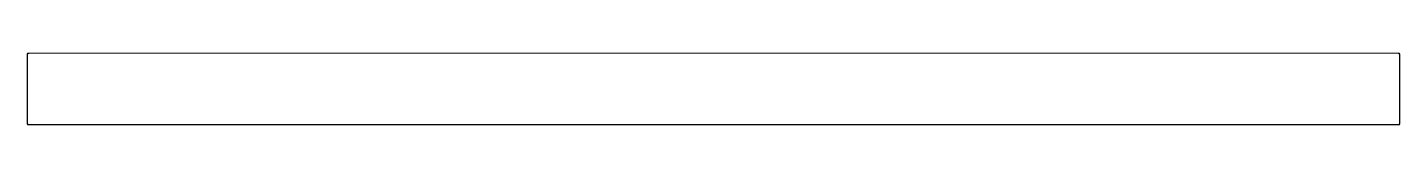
# Paper-space layout 'Layout1' of a CAD drawing. Header units: millimetres. Extents: x 0 to 257, y 91 to 104.
# The model-space entities are those that its viewports show. They can reach past a viewport. Long polylines and large blocks are cut down to what shows.
import ezdxf

# ---------------------------------------------------------------- set-up
doc = ezdxf.new("R2010")
doc.units = ezdxf.units.MM
doc.header["$LTSCALE"] = 10
doc.layers.add('MEMBERS', color=5, linetype='Continuous')

msp = doc.modelspace()

# ---------------------------------------------------------------- linework, layer by layer
at = {"layer": 'MEMBERS', "color": 3, "linetype": 'Continuous'}
for p, q in [((0, -2433), (11, -2425)), ((0, -3118), (0, -2433)), ((11, -2425), (13368, -2425)), ((13368, -2425), (13379, -2433)), ((13379, -2433), (13379, -3118)), ((11, -3125), (0, -3118)), ((13368, -3125), (11, -3125)), ((13379, -3118), (13368, -3125))]:
    msp.add_line(p, q, dxfattribs=at)

psp = doc.layouts.get("Layout1")

# ---------------------------------------------------------------- viewports
at = {"layer": '0'}
psp.add_viewport(center=(128.5, 97.5), size=(257, 13.44632), view_center_point=(6689.56, -2775.34), view_height=700, dxfattribs=at)

doc.saveas('drawing.dxf')
